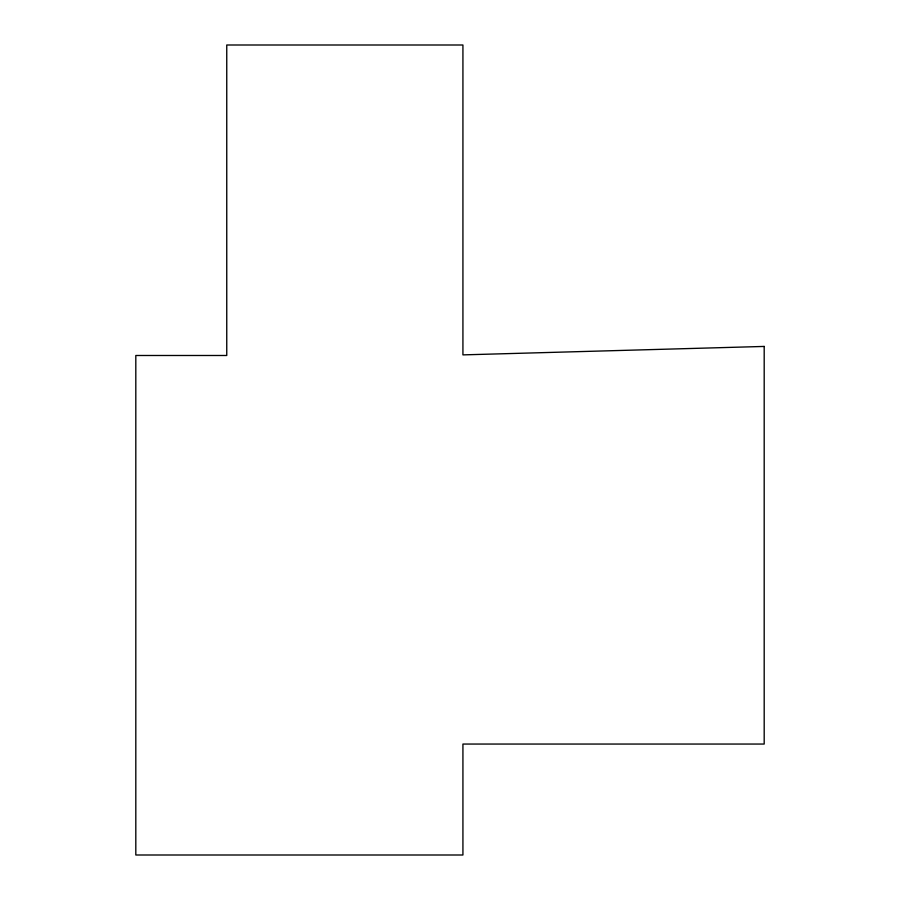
<?xml version="1.0" encoding="UTF-8"?>
<svg xmlns="http://www.w3.org/2000/svg" width="900" height="900" viewBox="0 0 900 900"><rect width="100%" height="100%" fill="white"/><g stroke="black" fill="none" stroke-linecap="round" stroke-linejoin="round"><path stroke-width="1.35" d="M764.19 346.433L462.926 354.881L462.926 45L226.755 45L226.755 355.489L135.81 355.489L135.81 855L462.926 855L462.926 744.053L764.19 744.053L764.19 346.433"/></g></svg>
